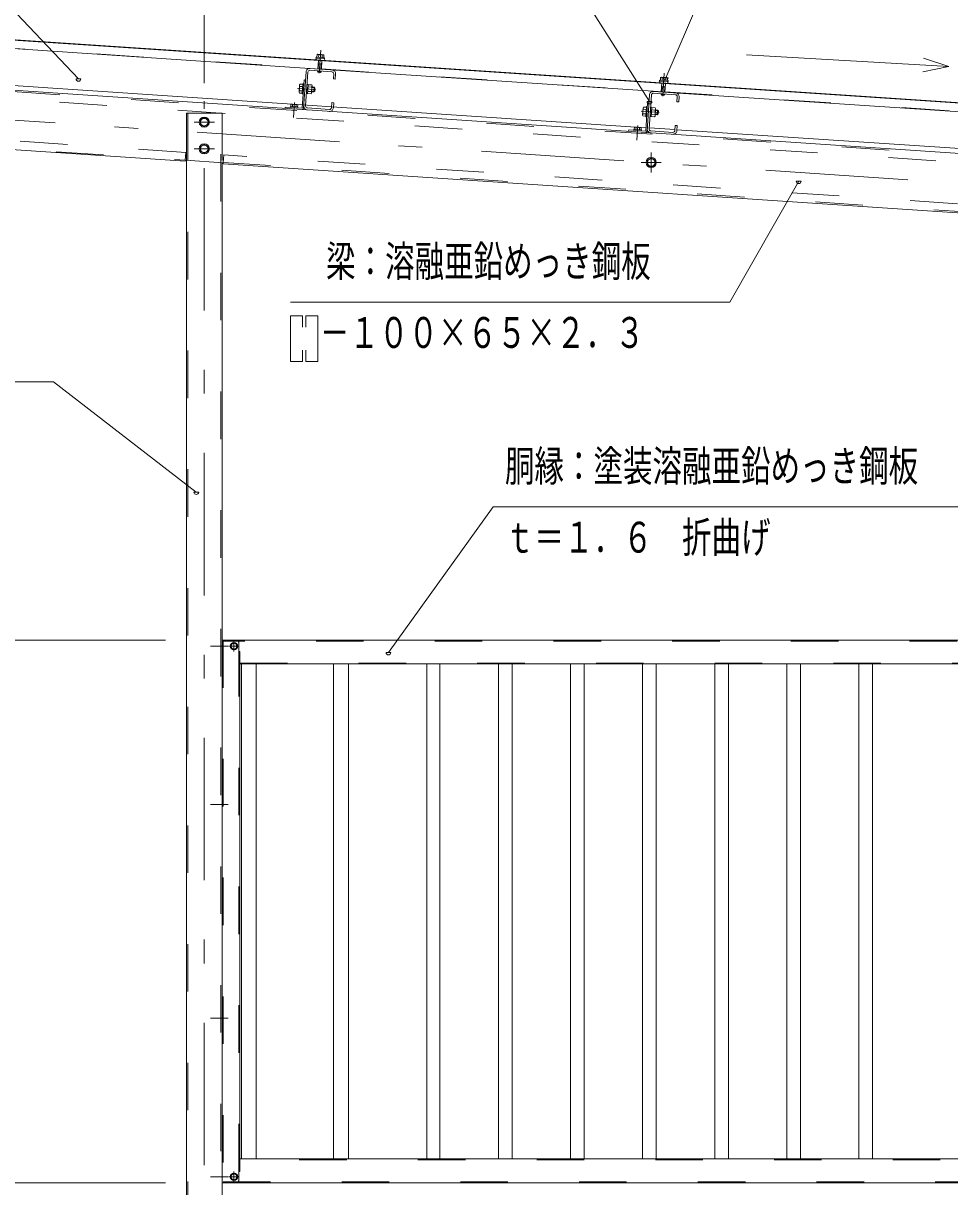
# Model space of a CAD drawing. Units: millimetres, scale not verified. Extents: x -22148 to 22152, y -10500 to 10500.
# Drawn here: x 12365 to 16268, y 1203 to 6104 of the extents above; entities that cross this region are included whole.
import ezdxf
from ezdxf.enums import TextEntityAlignment as Align

# ---------------------------------------------------------------- set-up
doc = ezdxf.new("R2010")
doc.units = ezdxf.units.MM
doc.header["$LTSCALE"] = 50
doc.linetypes.add('USER2', pattern=[10, 4, -6])
doc.linetypes.add('USER3', pattern=[24, 12, -5, 2, -5])
for name, color, linetype, lineweight in [('0-6_2-0BOLD', 7, 'Continuous', 18), ('0-7_2-1HIDDEN', 3, 'USER2', 18), ('0-8_2-2CENTER', 3, 'USER3', 18), ('0-9_2-4THIN', 4, 'Continuous', 18), ('0-A_2-5DIM', 3, 'Continuous', 18)]:
    doc.layers.add(name, color=color, linetype=linetype, lineweight=lineweight)
doc.styles.add('ＭＳ ゴシック', font='')
doc.styles.get('ＭＳ ゴシック').set_extended_font_data('MS Gothic')

msp = doc.modelspace()

# ---------------------------------------------------------------- linework, layer by layer
at = {"layer": '0-6_2-0BOLD'}
for p, q in [((11657.77, 6077.44), (16546.91, 5751.5)), ((11655.35, 6041.27), (13613.51, 5910.73)), ((13608.43, 5947.39), (13606.03, 5911.22)), ((13622.44, 5932.01), (13607.48, 5933.01)), ((13609.57, 5960.1), (13610.31, 5971.31)), ((13620.99, 5910.23), (13623.4, 5946.4)), ((13623.97, 5959.14), (13624.72, 5970.35)), ((13556.32, 5898.5), (13546.13, 5745.59)), ((13554.79, 5755.28), (13564.3, 5897.97)), ((13665.61, 5899.23), (13572.82, 5905.42)), ((13573.35, 5913.4), (15060.3, 5814.3)), ((13620.26, 5899.25), (13620.46, 5902.24)), ((13671.63, 5869.26), (13673.06, 5890.72)), ((17010.55, 5508.86), (12011.64, 5842.13)), ((14988.13, 5663.74), (12225.01, 5847.95)), ((13542.46, 5837.17), (13530.47, 5837.97)), ((13579.64, 5834.69), (13565.16, 5835.65)), ((15052.82, 5814.77), (15055.22, 5850.94)), ((15054.27, 5836.56), (15069.23, 5835.56)), ((15056.36, 5863.65), (15057.1, 5874.86)), ((15070.19, 5849.95), (15067.78, 5813.78)), ((15070.76, 5862.69), (15071.5, 5873.9)), ((13529.23, 5819.24), (13541.21, 5818.45)), ((13563.24, 5806.83), (13558.25, 5807.17)), ((13559.22, 5821.63), (13564.54, 5826.29)), ((13564.87, 5831.28), (13559.55, 5826.63)), ((13563.91, 5816.93), (13578.39, 5815.97)), ((15003.11, 5802.05), (14992.91, 5649.14)), ((15011.09, 5801.52), (15001.58, 5658.83)), ((15019.61, 5808.96), (15112.4, 5802.78)), ((16544.5, 5715.34), (15020.14, 5816.95)), ((15052.08, 5803.8), (15052.28, 5806.79)), ((13499.28, 5752.73), (13499.86, 5761.48)), ((13514.26, 5760.52), (13513.68, 5751.77)), ((13521.41, 5760.04), (13520.82, 5751.29)), ((13522.07, 5751.21), (13521.8, 5747.22)), ((13562.24, 5746.77), (13655.03, 5740.58)), ((14989.25, 5740.71), (14977.26, 5741.52)), ((15011.66, 5734.83), (15006.33, 5730.17)), ((15026.43, 5738.23), (15011.95, 5739.2)), ((15028.21, 5738.73), (15037.18, 5738.14)), ((14976.02, 5722.79), (14988, 5722)), ((15010.03, 5710.38), (15005.04, 5710.72)), ((15006, 5725.18), (15011.33, 5729.84)), ((15010.7, 5720.48), (15025.18, 5719.51)), ((14946.07, 5656.28), (14946.65, 5665.03)), ((14961.05, 5664.07), (14960.47, 5655.31)), ((15001.85, 5662.82), (15110.6, 5655.57)), ((15009.03, 5650.32), (15101.82, 5644.13)), ((15118.59, 5655.04), (16434.91, 5567.28)), ((13202.93, 3504.91), (16802.93, 3504.91)), ((13240.43, 3487.03), (13240.43, 3472.83)), ((13252.83, 3494.3), (13240.53, 3487.21)), ((13265.33, 3487.21), (13253.03, 3494.3)), ((13265.43, 3472.83), (13265.43, 3487.03)), ((13240.53, 3472.65), (13252.83, 3465.55)), ((13253.03, 3465.55), (13265.33, 3472.65)), ((13277.93, 3404.93), (16727.93, 3404.93)), ((13284.18, 1319.93), (13284.18, 3404.93)), ((13346.67, 1319.93), (13346.67, 3404.93)), ((13672.3, 3404.93), (13672.3, 1319.93)), ((13734.8, 1319.93), (13734.8, 3404.93)), ((14065.43, 3404.93), (14065.43, 1319.93)), ((14120.43, 1319.93), (14120.43, 3404.93)), ((14366.68, 3404.93), (14366.68, 1319.93)), ((14424.18, 1319.93), (14424.18, 3404.93)), ((14670.43, 3404.93), (14670.43, 1319.93)), ((14727.92, 1319.93), (14727.92, 3404.93)), ((14974.18, 3404.93), (14974.18, 1319.93)), ((15031.67, 1319.93), (15031.67, 3404.93)), ((15277.92, 3404.93), (15277.92, 1319.93)), ((15335.43, 1319.93), (15335.43, 3404.93)), ((15581.68, 3404.93), (15581.68, 1319.93)), ((15639.18, 1319.93), (15639.18, 3404.93)), ((15885.43, 3404.93), (15885.43, 1319.93)), ((15942.93, 1319.93), (15942.93, 3404.93)), ((16727.93, 1319.93), (13277.93, 1319.93)), ((13240.43, 1252.03), (13240.43, 1237.83)), ((13252.83, 1259.3), (13240.53, 1252.21)), ((13240.53, 1237.65), (13252.83, 1230.56)), ((13265.33, 1252.21), (13253.03, 1259.3)), ((13253.03, 1230.56), (13265.33, 1237.65)), ((13265.43, 1237.83), (13265.43, 1252.03)), ((16802.93, 1219.93), (13202.93, 1219.93))]:
    msp.add_line(p, q, dxfattribs=at)
for points in [[(16547, 5752.74), (11657.85, 6078.69), (11655.35, 6041.27)], [(13629.82, 5971.28), (13605.38, 5972.9), (13603.12, 5971.79), (13602.36, 5960.58)], [(13629.82, 5971.28), (13631.92, 5969.87), (13631.17, 5958.66)], [(13605.49, 5903.24), (13605.3, 5900.25), (13607.62, 5897.59), (13617.6, 5896.92), (13620.26, 5899.25), (13605.3, 5900.25)], [(13681.04, 5890.18), (13679.61, 5868.73), (13671.63, 5869.26)], [(13468.41, 5745.01), (13468.8, 5750.75), (13540.39, 5745.97), (13548.32, 5864.97), (13554.06, 5864.58)], [(13540.59, 5809.08), (13528.6, 5809.88), (13527.07, 5813.01), (13529.16, 5844.44), (13531.1, 5847.32), (13543.08, 5846.53)], [(13547.24, 5848.74), (13543.25, 5849.01), (13540.42, 5806.6), (13544.41, 5806.33)], [(13563.24, 5806.83), (13565.84, 5845.75), (13560.84, 5846.08)], [(13565.78, 5845.01), (13580.26, 5844.05), (13581.8, 5840.92), (13579.7, 5809.49), (13577.77, 5806.6), (13563.29, 5807.56)], [(13580.09, 5815.23), (13589.06, 5814.63), (13590.4, 5834.59), (13581.42, 5835.19)], [(13590.4, 5834.59), (13593.89, 5830.6), (13593.05, 5818.12), (13589.06, 5814.63)], [(15052.16, 5876.45), (15049.9, 5875.34), (15049.15, 5864.12)], [(15052.16, 5876.45), (15076.61, 5874.83), (15078.7, 5873.42), (15077.96, 5862.21)], [(15067.25, 5805.79), (15067.05, 5802.8), (15052.08, 5803.8), (15054.41, 5801.14), (15064.39, 5800.47), (15067.05, 5802.8)], [(15119.85, 5794.27), (15118.42, 5772.81), (15126.4, 5772.28), (15127.83, 5793.73)], [(13522.07, 5751.21), (13490.89, 5753.28), (13490.62, 5749.29)], [(13492.13, 5753.21), (13492.72, 5761.96), (13494.92, 5763.04), (13519.37, 5761.41), (13521.41, 5760.04)], [(13663.55, 5748.03), (13664.98, 5769.49), (13672.96, 5768.95), (13671.53, 5747.5)], [(14987.37, 5712.63), (14975.39, 5713.43), (14973.85, 5716.56), (14975.95, 5747.98), (14977.89, 5750.87), (14989.87, 5750.08)], [(14987.18, 5649.52), (14995.11, 5768.51), (15000.85, 5768.13)], [(14994.03, 5752.29), (14990.04, 5752.56), (14987.21, 5710.15), (14991.2, 5709.88)], [(15010.03, 5710.38), (15012.62, 5749.3), (15007.63, 5749.63)], [(15012.57, 5748.56), (15027.05, 5747.6), (15028.58, 5744.47), (15026.49, 5713.04)], [(15026.87, 5718.78), (15035.85, 5718.18), (15039.84, 5721.67), (15040.68, 5734.14), (15037.18, 5738.14), (15035.85, 5718.18)], [(15026.49, 5713.04), (15024.56, 5710.15), (15010.08, 5711.11)], [(14987.18, 5649.52), (14915.59, 5654.3), (14915.2, 5648.56)], [(14937.41, 5652.84), (14937.68, 5656.83), (14968.86, 5654.76), (14968.59, 5650.76)], [(14967.61, 5654.84), (14968.2, 5663.59), (14966.16, 5664.96), (14941.71, 5666.59), (14939.51, 5665.5), (14938.92, 5656.75)], [(15110.34, 5651.58), (15111.77, 5673.03), (15119.75, 5672.5), (15118.32, 5651.05)], [(12019.96, 5591.01), (13047.67, 5522.5), (13048.41, 5526.43)], [(13048.42, 5526.46), (13207.59, 5515.85), (13207.32, 5511.86), (16993.92, 5259.42)], [(13202.93, 5516.16), (13202.93, 352.43), (13052.93, 352.43), (13052.93, 5526.16)], [(13273.93, 1232.43), (13273.93, 1267.43), (13277.93, 1267.43), (13277.93, 3457.43), (13273.93, 3457.43), (13273.93, 3492.43)]]:
    msp.add_lwpolyline(points, dxfattribs=at)
for points in [[(13598.68, 5960.82), (13634.85, 5958.41), (13634.59, 5954.42), (13598.42, 5956.83)], [(15081.64, 5861.96), (15045.47, 5864.37), (15045.2, 5860.38), (15081.37, 5857.97)], [(13111.68, 5678.05), (13127.93, 5668.67), (13144.18, 5678.05), (13144.18, 5696.81), (13127.93, 5706.19), (13111.68, 5696.81)], [(13111.68, 5565.55), (13111.68, 5584.31), (13127.93, 5593.69), (13144.18, 5584.31), (13144.18, 5565.55), (13127.93, 5556.17)], [(14994.16, 5526.31), (15010.4, 5535.7), (15026.66, 5526.31), (15026.66, 5507.55), (15010.4, 5498.17), (14994.16, 5507.55)]]:
    msp.add_lwpolyline(points, close=True, dxfattribs=at)
for centre, radius in [((13127.93, 5687.43), 21.25), ((13127.93, 5687.43), 15.75), ((13127.93, 5574.93), 21.25), ((13127.93, 5574.93), 15.75), ((15010.4, 5516.93), 21.25), ((15010.4, 5516.93), 15.75), ((13252.93, 3479.93), 15.62), ((13252.93, 3479.93), 12.25), ((13252.93, 1244.93), 15.62), ((13252.93, 1244.93), 12.25)]:
    msp.add_circle(centre, radius, dxfattribs=at)
for centre, radius, start, end in [((13601.29, 5952.88), 3.75, 86.18591, 266.18591), ((13606.42, 5967.03), 5.79, 47.65448, 86.18591), ((13616.19, 5950.86), 21.27, 66.3568, 106.01724), ((13628.02, 5965.59), 5.79, 86.18591, 124.73215), ((13631.22, 5950.89), 3.75, 266.18593, 86.18591), ((13572.29, 5897.44), 16, 86.18718, 176.188), ((13572.28, 5897.44), 8, 86.18675, 176.18759), ((13665.08, 5891.25), 8, 356.18759, 86.18759), ((13665.08, 5891.25), 16, 356.18718, 86.18759), ((13554.21, 5826.98), 26.15, 155.16051, 197.21132), ((13536.23, 5842.28), 7.19, 176.18591, 216.91273), ((13554.66, 5826.95), 26.15, 335.16052, 17.21132), ((13574.51, 5839.73), 7.19, 315.45909, 356.18591), ((15048.08, 5856.43), 3.75, 86.18591, 266.18591), ((15053.2, 5870.58), 5.79, 47.65448, 86.18591), ((15062.98, 5854.41), 21.27, 66.3568, 106.01724), ((15074.81, 5869.14), 5.79, 86.18591, 124.73215), ((15078.01, 5854.44), 3.75, 266.18593, 86.18591), ((13534.36, 5814.2), 7.19, 135.45909, 176.18591), ((13572.64, 5811.64), 7.19, 356.18593, 36.91273), ((15019.07, 5800.98), 16, 86.18718, 176.188), ((15019.07, 5800.98), 8, 86.18675, 176.18759), ((15111.87, 5794.8), 8, 356.18759, 86.18759), ((15111.87, 5794.8), 16, 356.18718, 86.18759), ((13495.98, 5757.12), 5.83, 48.34232, 86.18481), ((13505.69, 5740.43), 21.84, 66.88872, 105.4809), ((13517.53, 5755.68), 5.83, 86.18481, 124.0273), ((13540.39, 5745.97), 5.75, 266.18515, 356.18515), ((13562.77, 5754.75), 16, 176.18759, 266.18759), ((13562.77, 5754.75), 8, 176.18759, 266.18759), ((13655.57, 5748.57), 16, 266.18718, 356.188), ((13655.57, 5748.57), 8, 266.18675, 356.18759), ((15000.99, 5730.53), 26.15, 155.16051, 197.21132), ((14983.02, 5745.83), 7.19, 176.18591, 216.91273), ((15001.45, 5730.5), 26.15, 335.16052, 17.21132), ((15021.3, 5743.28), 7.19, 315.45909, 356.18591), ((14981.14, 5717.75), 7.19, 135.45909, 176.18591), ((15019.43, 5715.19), 7.19, 356.18593, 36.91273), ((14942.77, 5660.67), 5.83, 48.34232, 86.18481), ((14952.48, 5643.98), 21.84, 66.88872, 105.4809), ((14964.31, 5659.23), 5.83, 86.18481, 124.0273), ((14987.18, 5649.52), 5.75, 266.18515, 356.18515), ((15009.56, 5658.3), 16, 176.18759, 266.18759), ((15009.56, 5658.3), 8, 176.18759, 266.18759), ((15102.35, 5652.11), 16, 266.18718, 356.188), ((15102.35, 5652.11), 8, 266.18675, 356.18759), ((13252.93, 3479.93), 14.38, 149.59184, 150.40814), ((13252.93, 3479.93), 14.38, 89.59184, 90.40814), ((13261.43, 3492.43), 12.5, 0, 90), ((13252.93, 3479.93), 14.38, 29.59184, 30.40814), ((13252.93, 3479.93), 14.38, 209.59184, 210.40814), ((13252.93, 3479.93), 14.38, 269.59184, 270.40814), ((13252.93, 3479.93), 14.38, 329.59184, 330.40814), ((13252.93, 1244.93), 14.38, 149.59184, 150.40814), ((13252.93, 1244.93), 14.38, 209.59184, 210.40814), ((13252.93, 1244.93), 14.38, 89.59184, 90.40814), ((13252.93, 1244.93), 14.38, 269.59184, 270.40814), ((13261.43, 1232.43), 12.5, 270, 0), ((13252.93, 1244.93), 14.38, 29.59184, 30.40814), ((13252.93, 1244.93), 14.38, 329.59184, 330.40814)]:
    msp.add_arc(centre, radius, start, end, dxfattribs=at)
at = {"layer": '0-7_2-1HIDDEN'}
for p, q in [((12174.29, 6007.93), (13606.11, 5912.47)), ((13621.07, 5911.47), (15052.9, 5816.04)), ((17010.17, 5503.13), (12021.24, 5835.72)), ((12019.13, 5804.04), (17008.06, 5471.45)), ((15067.86, 5815.02), (16544.59, 5716.58)), ((13058.68, 5724.93), (13058.68, 352.43)), ((13197.18, 352.43), (13197.18, 5724.93)), ((13202.93, 5724.93), (13202.93, 5516.16)), ((13207.7, 5517.6), (16994.3, 5265.16)), ((13206.93, 3504.91), (13206.93, 1219.93)), ((16798.93, 3500.91), (13206.93, 3500.91)), ((13273.93, 1267.43), (13273.93, 3457.43)), ((13277.93, 3408.93), (16727.93, 3408.93)), ((16727.93, 1315.93), (13277.93, 1315.93)), ((13206.93, 1223.93), (16798.93, 1223.93))]:
    msp.add_line(p, q, dxfattribs=at)
for points in [[(13052.93, 5526.16), (13052.93, 5724.93), (13202.93, 5724.93)], [(12005.26, 5596.01), (13047.94, 5526.49), (13050.17, 5559.92), (12007.49, 5629.43)], [(16796.86, 5272.56), (16799.35, 5309.97), (13209.81, 5549.28), (13207.59, 5515.85)]]:
    msp.add_lwpolyline(points, dxfattribs=at)
at = {"layer": '0-8_2-2CENTER'}
for p, q in [((13612.32, 5892.83), (13618.79, 5989.88)), ((15059.1, 5796.38), (15065.57, 5893.43)), ((13520.63, 5829.22), (13596.96, 5824.13)), ((13127.93, 93.79), (13127.93, 5775.18)), ((13503.48, 5707.35), (13507.64, 5769.71)), ((11901.06, 5724.22), (17064.6, 5379.99)), ((13170.43, 5687.43), (13085.43, 5687.43)), ((14967.42, 5732.77), (15043.75, 5727.68)), ((14950.27, 5610.89), (14954.43, 5673.25)), ((13170.43, 5574.93), (13085.43, 5574.93)), ((15010.4, 5474.43), (15010.4, 5559.43)), ((14967.91, 5516.93), (15052.91, 5516.93)), ((13228.42, 3479.93), (13153.43, 3479.93)), ((13231.05, 3479.93), (13274.8, 3479.93)), ((13252.93, 3458.05), (13252.93, 3501.81)), ((13153.43, 2812.43), (13228.42, 2812.43)), ((13228.42, 1912.43), (13153.43, 1912.43)), ((13153.43, 1244.93), (13228.42, 1244.93)), ((13231.05, 1244.93), (13274.8, 1244.93)), ((13252.93, 1266.8), (13252.93, 1223.06))]:
    msp.add_line(p, q, dxfattribs=at)
at = {"layer": '0-9_2-4THIN'}
for p, q in [((13609.47, 5932.88), (13607.71, 5936.47)), ((13608.02, 5911.09), (13609.47, 5932.88)), ((13620.45, 5932.14), (13618.99, 5910.36)), ((13622.68, 5935.47), (13620.44, 5932.14)), ((13607.16, 5898.12), (13607.49, 5903.11)), ((13618.46, 5902.37), (13618.13, 5897.39)), ((13592.72, 5831.93), (13581.25, 5832.69)), ((15056.26, 5836.43), (15054.5, 5840.02)), ((15054.81, 5814.64), (15056.26, 5836.43)), ((15067.24, 5835.69), (15065.78, 5813.91)), ((15069.46, 5839.02), (15067.23, 5835.69)), ((13580.25, 5817.73), (13591.73, 5816.96)), ((15053.95, 5801.66), (15054.28, 5806.65)), ((15065.25, 5805.92), (15064.92, 5800.94)), ((15039.51, 5735.48), (15028.04, 5736.24)), ((15027.04, 5721.28), (15038.51, 5720.51))]:
    msp.add_line(p, q, dxfattribs=at)
at = {"layer": '0-A_2-5DIM'}
for p, q in [((13127.93, 5851.28), (13127.93, 6724.05)), ((16154.17, 5898.58), (16264.33, 5921.39)), ((12607.98, 5869.64), (12587.98, 5869.64)), ((15081.51, 5873.9), (15061.51, 5873.9)), ((15013.15, 5773.82), (14993.15, 5773.82)), ((15641.43, 5438.35), (15621.43, 5438.35)), ((12492.39, 4592.9), (10792.39, 4592.9)), ((12492.39, 4592.9), (13094.3, 4128.75)), ((13104.3, 4128.75), (13084.3, 4128.75)), ((12964.03, 3504.93), (10850.17, 3504.93)), ((13913.29, 3452.85), (13893.29, 3452.85)), ((10850.17, 1219.93), (12964.03, 1219.93))]:
    msp.add_line(p, q, dxfattribs=at)
for points in [[(9077.93, 7629.93), (10927.93, 7629.93), (12597.99, 5869.64)], [(11677.93, 7629.93), (13827.93, 7629.93), (15003.15, 5773.82)], [(15071.51, 5873.9), (15827.93, 7629.93), (17527.93, 7629.93)], [(15412.24, 5970.53), (16264.33, 5921.39), (16157.52, 5956.72)], [(13490.89, 4929.36), (15340.89, 4929.37), (15631.43, 5438.35)], [(13540.89, 4823.99), (13540.89, 4870.8), (13490.89, 4870.8), (13490.89, 4679.37), (13540.89, 4679.37), (13540.89, 4726.19)], [(13605.9, 4870.8), (13555.89, 4870.8), (13555.89, 4823.99)], [(13555.89, 4726.19), (13555.89, 4679.37), (13605.89, 4679.37), (13605.9, 4870.8)], [(16469.23, 4067.09), (14344.23, 4067.08), (13903.29, 3452.85)]]:
    msp.add_lwpolyline(points, dxfattribs=at)
for centre in [(12597.98, 5869.64), (15071.51, 5873.9), (15003.15, 5773.82), (15631.43, 5438.35), (13094.3, 4128.75), (13903.29, 3452.85)]:
    msp.add_arc(centre, 10, 180, 0, dxfattribs=at)

# ---------------------------------------------------------------- texts
at = {"layer": '0-A_2-5DIM', "color": 7, "style": 'ＭＳ ゴシック', "width": 0.7}
for s, p in [('梁：溶融亜鉛めっき鋼板', (13640.89, 4997.13)), ('\u3000－１００×６５×２．３', (13490.89, 4697.13)), ('胴縁：塗装溶融亜鉛めっき鋼板', (14394.23, 4134.85)), ('ｔ＝１．６\u3000折曲げ', (14394.23, 3834.85))]:
    msp.add_text(s, height=130.2, dxfattribs=at).set_placement(p, align=Align.BOTTOM_LEFT)

doc.saveas('drawing.dxf')
